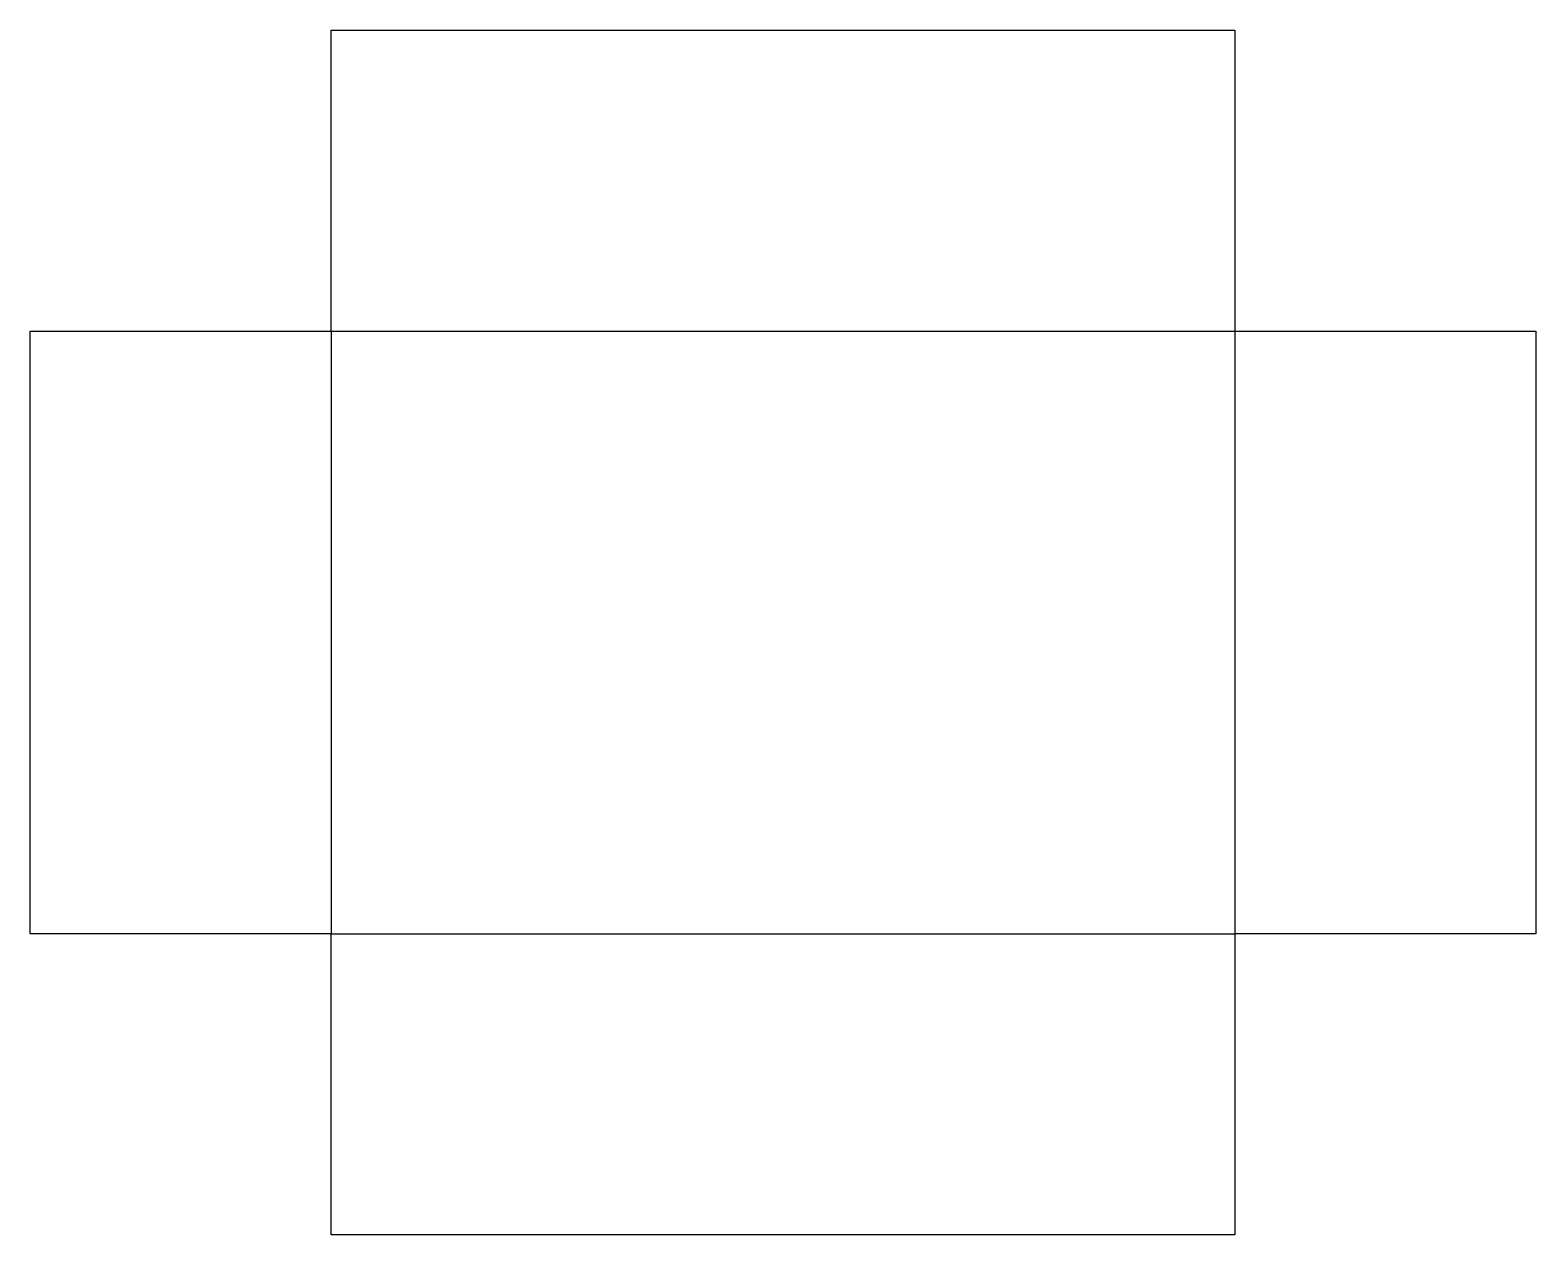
# Model space of a CAD drawing. Header units: millimetres. Extents: x 0 to 200, y 0 to 160.
import ezdxf

# ---------------------------------------------------------------- set-up
doc = ezdxf.new("R2010")
doc.units = ezdxf.units.MM
doc.layers.add('CREASE', color=1, linetype='CONTINUOUS')
doc.layers.add('CUT', color=5, linetype='CONTINUOUS')

msp = doc.modelspace()

# ---------------------------------------------------------------- linework, layer by layer
at = {"layer": 'CREASE'}
for p, q in [((40, 120), (160, 120)), ((40, 120), (40, 40)), ((160, 120), (160, 40)), ((40, 40), (160, 40))]:
    msp.add_line(p, q, dxfattribs=at)
at = {"layer": 'CUT'}
for p, q in [((40, 160), (160, 160)), ((40, 120), (40, 160)), ((160, 160), (160, 120)), ((0, 40), (0, 120)), ((0, 120), (40, 120)), ((160, 120), (200, 120)), ((200, 120), (200, 40)), ((40, 40), (0, 40)), ((40, 0), (40, 40)), ((200, 40), (160, 40)), ((160, 40), (160, 0)), ((160, 0), (40, 0))]:
    msp.add_line(p, q, dxfattribs=at)

doc.saveas('drawing.dxf')
